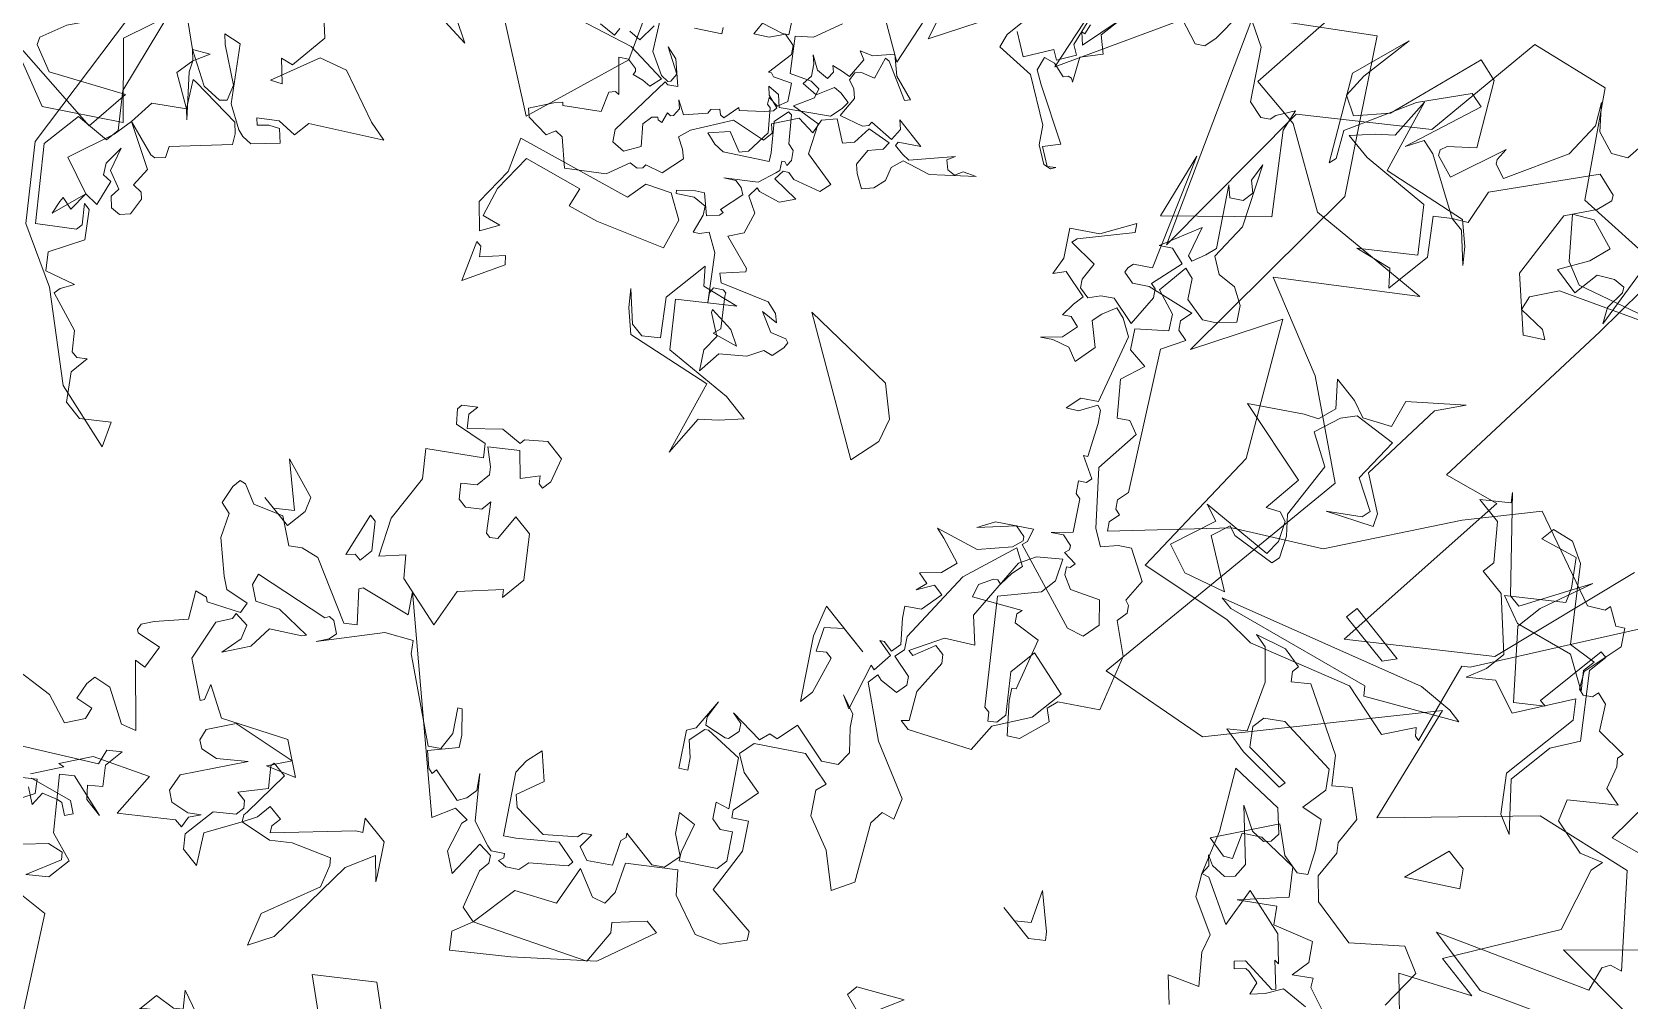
# Model space of a CAD drawing. Header units: metres. Extents: x -71 to 881, y -503 to 661.
# Drawn here: x 184.906 to 189.382, y -298.939 to -296.225 of the extents above; entities that cross this region are included whole.
import ezdxf

# ---------------------------------------------------------------- set-up
doc = ezdxf.new("R2010")
doc.units = ezdxf.units.M
doc.layers.add('ARBRE', color=100, linetype='Continuous', lineweight=13, true_color=0x00ff3f)

# ---------------------------------------------------------------- blocks, each defined once
blk = doc.blocks.new('WMF2', base_point=(0, 0.01))
at = {"color": 251, "lineweight": 0, "true_color": 0x636466}
for points in [[(81.23, -212.64), (86.45, -202.37), (92.4, -197.64), (98.49, -189.57), (98.99, -190.16), (98.92, -191.16), (99.46, -191.2), (99.98, -191.79), (99.88, -192.88), (107.36, -202.17), (106.64, -204.2), (107.63, -204.27), (108.14, -204.87), (108.06, -205.98), (111.91, -204.61), (112.96, -203.7), (114.06, -203.79), (114.16, -204.2), (114.12, -204.74), (112.93, -205.76), (117.77, -214.23), (115.81, -208.91), (110.13, -215.92), (115.04, -221.02), (115.66, -222.79), (116.35, -221.31), (116.39, -220.76), (116.99, -220.25), (118.51, -220.38), (121.42, -223.82), (123.45, -224.55)], [(124.6, -224.1), (124.28, -221.43), (124.37, -220.32), (124.97, -219.82), (134.84, -221.76)], [(162.76, -199.86), (152.65, -183.05), (154.26, -173.69), (175.85, -184.22)], [(173.01, -29.2), (166.39, -14.78), (160.89, -29.58), (158.19, -21.39), (152.68, -38.14)], [(149.95, -37.75), (143.85, -43.43), (139.57, -38.33), (135.29, -33.25), (133.39, -15.7), (130.63, -23.1), (123.64, -13.73), (121.99, -1.9), (114.39, -4.34), (111.72, -4.67), (103.98, -8.76), (99.27, -8.35), (97.95, -10.89), (97.46, -10.41), (97.02, -10.37), (99.54, -16.88), (99.06, -17.38), (95.41, -24.9), (90.83, -34.32)], [(62.22, -27.79), (49.27, -24.43), (44.16, -28.75), (49.49, -33.04), (47.38, -42.86)], [(52.22, -53.02), (31.88, -54.47), (45.91, -59.56)], [(24.01, -87.6), (8.81, -80.93), (12.69, -92.64)], [(50.2, -181.46), (55.69, -185.68), (50.55, -189.17), (54.41, -189.22), (50.23, -198.2), (52.48, -203.12), (52.39, -204.21), (54.12, -203.26), (57.28, -203.53), (58.15, -205.15), (55.25, -208.11), (56.89, -208.24), (57.74, -209.97), (58.25, -210.45), (58.2, -211), (60.88, -210.67), (62.28, -212.43), (63.37, -212.54), (63.42, -211.98), (64, -211.48), (64.56, -211.53), (65.45, -212.71), (65.14, -216.33), (66.13, -217.51), (66.73, -217.02), (68.24, -217.69), (68.28, -217.15), (69.45, -216.26), (77.76, -218.17), (81.23, -212.64), (81.23, -212.64)], [(100.3, -13.3), (97.37, -13.9), (96.16, -13.9), (102.61, -9.16), (103.21, -9.75), (114.9, -5.14), (116, -5.14), (100.3, -13.3), (100.3, -13.3)], [(122.03, -4.59), (121.2, -8.62), (122.72, -8.94), (116.58, -10.22), (116.74, -11.56), (117.68, -13), (118.53, -13.17), (119.53, -12.5), (119.62, -15.95), (127.05, -16.59), (123.52, -19.64), (122.5, -20.31), (122.25, -21.93), (124.05, -23.52), (121.84, -23.52), (120.32, -23.2), (118.31, -24.55), (119.17, -26.74), (115.88, -30.39), (117.14, -28.09), (116.53, -20.76), (113.49, -19.25), (112.89, -18.34), (116.25, -16.14), (114.07, -18.14), (114, -18.92), (116.7, -19.9), (117.23, -23.8), (120.73, -22.94), (121.42, -21.76), (121.9, -19.39), (119.14, -18.3), (118.02, -13.51), (116.67, -12.35), (115.65, -10.82), (115.72, -10.05), (119.34, -9.11), (120.19, -9.29), (120.53, -7.61), (116.29, -5.59), (119.5, -4.04), (122.03, -4.59), (122.03, -4.59)], [(207.51, -193.95), (205.44, -181.84), (216.23, -183.49), (218.11, -173.58), (219.76, -173.52), (220.92, -170.8), (219.49, -162.84), (220.49, -156.77), (215.08, -146.26), (215.94, -144.26), (215.12, -142.21), (227.2, -134.24), (237.13, -121.84), (221.43, -123.58)], [(151.66, -37.02), (141.23, -19.49), (142.97, -34.33), (135.13, -42.17), (135.3, -53.01), (129.01, -55.27), (122.91, -48.29), (114.53, -49.68), (113.77, -42.55), (112.45, -25.61), (108.09, -27.35), (107.21, -10.78), (98.49, -19.49), (96.74, -32.59)], [(81.64, -23.67), (81.04, -17.76), (78.09, -18.94)], [(41.05, -195.63), (50.47, -189.97), (56.38, -190.15), (44.99, -196.88), (45.76, -198.84), (45.47, -199.54), (44.55, -199.92), (50.64, -205.39), (58.51, -202.62), (66.66, -192.17), (70.16, -201.76), (80.62, -185.19), (89.7, -182.43), (90.01, -206.45), (97.85, -210.62), (106.23, -212.96), (97.57, -221.28), (108.11, -219.06), (114.95, -222), (119.42, -221.88), (119.84, -230.55)], [(95.41, -24.9), (93.1, -25.5), (93.1, -24.4), (91.88, -23.19), (94.81, -24.4), (99.43, -22.59), (101.87, -23.19), (98.33, -26.72), (98.94, -27.82), (100.65, -29.64), (103.57, -28.43), (103.57, -29.64), (101.87, -30.26), (100.05, -29.64), (95.41, -24.9), (95.41, -24.9)], [(57.77, -28.84), (58.63, -30.3), (56.93, -35.37), (57.37, -30.33), (54.22, -29.5), (53.25, -31.47), (53.04, -32.3), (51.55, -33.16), (53.17, -30.11), (53.78, -27.79), (53.47, -27.25), (51.12, -26.63), (45.81, -30.31), (45.66, -26.44), (59.37, -25.77), (58.42, -26.33), (57.77, -28.84), (57.77, -28.84)], [(127.86, -39.54), (126.03, -38.33), (124.94, -37.24), (127.24, -38.94), (128.46, -38.94), (129.55, -37.85), (127.24, -35.41), (127.24, -31.39), (128.46, -32.48), (131.38, -31.39), (127.86, -34.91), (130.76, -37.85), (136.62, -36.62), (138.93, -36.62), (137.71, -38.33), (136.62, -39.54), (137.23, -43.08), (134.79, -37.24), (127.86, -39.54), (127.86, -39.54)], [(115.45, -48.04), (114.13, -43.19), (114.93, -44.29), (115.11, -45.98), (115.4, -46.38), (116.35, -46.16), (117.52, -45.28), (117.5, -42.97), (119.86, -43.05), (118.8, -45.54), (118.53, -47.44), (121.17, -47.9), (122.64, -46.8), (121.69, -48.6), (121.49, -49.97), (121.78, -50.35), (123.77, -50.57), (128.28, -42.59), (127.38, -39.75), (128.46, -38.94), (133.52, -40.99), (134.82, -41.11), (135.39, -39.6), (134.06, -46.44), (135.36, -46.55), (137.61, -42.55), (139.52, -36.52), (138.12, -34.62), (138.22, -33.95), (142.72, -39.97), (141.89, -45.21), (141.95, -40.55), (141.61, -38.48), (139.96, -37.89), (138.27, -40.36), (137.04, -48.82), (135.07, -48.6), (131.68, -44.07), (133.27, -42.27), (133.42, -41.67), (133.14, -41.28), (131.16, -40.93), (130.09, -45.87), (129.9, -44.79), (129.67, -44.48), (128.38, -44.23), (126.63, -49.66), (127.08, -52.73), (128.25, -54.29), (126.47, -52.71), (124.5, -52.36), (123.39, -53.17), (123.49, -54.92)], [(122.64, -46.8), (119.8, -44.2), (117.78, -43.62), (113.05, -45.94), (112.69, -46.71), (113.05, -47.75), (111.9, -48.16), (110.76, -46.76), (118.41, -42.1), (119.56, -39.88), (119.15, -38.74), (116.82, -39.05), (116.04, -38.68), (117.45, -37.54), (121.56, -40.46), (122.95, -46.17), (122.64, -46.8), (122.64, -46.8)], [(106.1, -114.07), (110.61, -116.64), (106.84, -120.37), (96.77, -114.54)], [(110.5, -210.3), (109.11, -209.66), (107.56, -210.01), (106.1, -209.43), (105.21, -208.37), (106.3, -206.96), (107.08, -206.3), (109.11, -206.4), (110.23, -207.75), (111.21, -207.86), (111.17, -205.1), (108.98, -204.68), (108.09, -203.61), (109.95, -201.54), (108.82, -200.21), (107.05, -200.28), (107.47, -198.09), (105.17, -195.92), (104.39, -196.59), (103.18, -196.28), (102.97, -192.24), (99.24, -188.97), (97.85, -188.34), (97.03, -189.52), (96.18, -190.24), (93.53, -189.23), (93.18, -187.24), (92.71, -187.16), (92.29, -186.66), (92.32, -185.67), (89.73, -184.22), (87.53, -180.05), (90.18, -177.78), (90.31, -176.8), (89.34, -176.22), (89.8, -173.49), (90.58, -172.83), (92.72, -174.77), (93.38, -175.55), (93.1, -175.8), (95.08, -179.67), (97.34, -179.08), (97.82, -179.64), (97.78, -180.15), (101.14, -177.68), (101.63, -178.7), (101.22, -179.9), (100.95, -180.15), (100.54, -180.1), (100.64, -181.36), (100.55, -182.4), (102.01, -182.98), (102.92, -178.07), (101.94, -171.52), (101.24, -170.69), (101.31, -169.75), (99.34, -169.6), (98.87, -169.05), (98.94, -168.01), (100.49, -167.68), (101, -167.72), (101.03, -166.73), (96.75, -164.41), (91.89, -162.99), (91.03, -161.43), (92.05, -161.03), (91.94, -159.79), (89, -155.76), (89.67, -153.85), (92.49, -155.57), (95.44, -156.33), (96.81, -157.94), (96.68, -158.92), (99.66, -159.16), (102.89, -156.4), (103, -154.96), (101.56, -154.29), (99.54, -154.17), (99.73, -151.7), (99.31, -151.21), (98.26, -152.1), (96.65, -150.2), (95.72, -146.4), (91.23, -146.56), (90.77, -146.01), (91.89, -144.08), (93.76, -142.97), (97.21, -143.77), (98.75, -145.15), (101.81, -142.17), (100.48, -140.04), (100.32, -138.84), (101.34, -138.36), (103.76, -139.06), (102.79, -135.77), (105.69, -133.77), (105.82, -129.54), (107.25, -129.65), (108.74, -132.52), (108.73, -133.49), (109.15, -133.99), (110.39, -133.89), (109.93, -130.65), (111.62, -131.51), (112.63, -133.81), (112.58, -134.33), (113.9, -134.17), (114.51, -132.19), (129.81, -142.39), (128.59, -140.94), (132.57, -139.47), (132.73, -139.13), (130.53, -137.19), (131.32, -136.44), (136.79, -138.11), (138.2, -137.61), (139, -136.87), (141.22, -138.01), (143.41, -136.76), (145.13, -137.25), (145.63, -137.09), (145.6, -136.33), (145.13, -134.84), (144.07, -134.71), (142.97, -132.98), (140.36, -131.23), (139.36, -130.72), (137.49, -131.32), (137.22, -130.44), (139.58, -128.86), (139.92, -129.04), (140.84, -128.69), (139.42, -126.79), (141.03, -124.5), (141.52, -123.53), (141.36, -123.04), (141.12, -122.91), (139.13, -123.53), (138.58, -121.59), (139.52, -121.34), (135.03, -117.8), (136.15, -117.21), (139.1, -118.34), (140.49, -117.9), (140.5, -117.08), (140.06, -115.71), (138.68, -116.15), (138.33, -115.23), (139.13, -113.66), (141.69, -114.16), (145.74, -113.14)], [(136.88, -108.14), (135.58, -107.47), (135.77, -108.71), (134.62, -109.36), (134.22, -109.47), (133.26, -108.98), (132.92, -109.62), (133.89, -110.13), (137.3, -108.77)], [(137.63, -108.93), (136.36, -111.4), (136.84, -111.24), (135.54, -113.78), (131.42, -116.34), (130.72, -112.44), (127.35, -115.8), (126.6, -115.82), (126.85, -116.77), (126.37, -117.68), (127.17, -116.93), (128.65, -116.47), (129.55, -116.93), (129.96, -118.38), (127.38, -123.37), (129.16, -121.51), (130.54, -121.07), (131.19, -121.4), (131.54, -122.32), (130.4, -124.53), (125.18, -126.19), (126.16, -124.31), (123.96, -125.55), (126.75, -127), (131.48, -123.86), (134.15, -124.91), (133.52, -123.75), (133.68, -123.43), (136.79, -125.04), (137.86, -128.38), (137.23, -129.62), (137.38, -130.11), (136.11, -130.19), (135.51, -129.14), (135.65, -127.24), (134.56, -129.39), (134.72, -131.45), (132.62, -133.14), (132.44, -133.48), (135.45, -133.06), (137.16, -131.97), (138.4, -132.6), (138.75, -133.52), (132.62, -135.52), (132.46, -135.87), (131.99, -135.96), (131.01, -135.45), (131.05, -134.73), (131.55, -133.76), (128.65, -138.59), (126.7, -139.98), (125.97, -139.17), (125.32, -138.84), (119.23, -135.58), (118.45, -136.25), (118.79, -137.79), (120.16, -139.39), (119.88, -139.63), (118.23, -138.25), (117.58, -137.48), (118.99, -135.3), (117.81, -134.49), (117.3, -134.44), (117.31, -134.91), (114.32, -134.66), (114, -135.42), (113.97, -136.41), (114.88, -137.47), (112.09, -134.75), (109.9, -134.31), (109.39, -134.27), (108.55, -134.98), (108.32, -134.71), (108.41, -134.24), (107.65, -134.4), (106.82, -135.1), (106.74, -136.05), (104.54, -138.4), (104.55, -138.87), (106.51, -139.03), (108.95, -136.47), (109.72, -135.82), (113.14, -139.82), (113.34, -141.07), (113.17, -142.56), (111.11, -141.15), (111.72, -138.72), (110.83, -138.12), (107.79, -138.4), (105.92, -140.47), (105.88, -141), (105.33, -141.47), (105.18, -140.15), (103.95, -139.86), (102.35, -141.23), (103.5, -143.03), (103.41, -143.5), (103.65, -143.77), (100.39, -143.77), (99.59, -144.43), (99.47, -145.98), (101.18, -146.84), (102.3, -148.17), (100.78, -148.52), (99.7, -146.26), (99.24, -145.7), (96.84, -147.73), (96.81, -148.71), (98.38, -150.55), (99.16, -149.88), (100.2, -149.96), (101.09, -151.02), (100.03, -151.47), (102.77, -154.68), (106.07, -154.17), (106.29, -153.98), (106.42, -152.45), (105.24, -151.63), (104.58, -150.84), (105.14, -150.36), (107.17, -152.77), (106.84, -153.51), (107.36, -156.24), (106.96, -154.77), (106.52, -154.26), (104.73, -154.84), (104.51, -155.03), (104.42, -156.07), (104.84, -156.57), (105.88, -156.64), (102.86, -156.92), (102.73, -157.89), (102.04, -158.1), (101.88, -160.07), (98.36, -159.78), (97.31, -160.68), (97.47, -161.98), (99.06, -163.31), (99.78, -164.14), (101.47, -164.52), (100.3, -164.17), (101.94, -167.79), (101.51, -167.75), (101.59, -169.52), (103.08, -169.59), (102.8, -169.82), (101.82, -169.79), (101.75, -170.73), (103.34, -172.15), (104, -172.92), (102.95, -173.82), (102.84, -175.84), (103.82, -175.87), (104.45, -174.47), (104.32, -175.45), (105.36, -175.53), (104.26, -176.94), (104.08, -178.42), (106.33, -178.82), (107.3, -178.94), (103.92, -180.38), (102.29, -182.75), (102.16, -183.73), (102.39, -184), (103.43, -184.08), (105.34, -181.48), (104.76, -182.94), (102.36, -184.98), (101.88, -183.96), (101.97, -183.49), (94.36, -182.12), (93.06, -182.73), (92.94, -184.28), (94.55, -185.59), (96.67, -184.27), (97.88, -184.67), (98.3, -185.17), (98.08, -185.36), (98.04, -185.87), (99.3, -185.77), (99.21, -186.22), (99.44, -186.5), (100.48, -186.59), (101.25, -185.92), (100.16, -187.33), (101.95, -189.45), (102.48, -189.49), (103.14, -190.28), (102.64, -190.71), (102.6, -191.22), (104.51, -191.89), (104.23, -192.12), (105.81, -194.43), (106.51, -195.26), (106.98, -195.35), (107.6, -193.84), (108.41, -193.19), (108.29, -194.62), (107.17, -195.57), (109.76, -200.75), (111.21, -201.34), (112.19, -201.47), (112.55, -200.2), (112.63, -199.28), (110.76, -198.09), (110.9, -196.12), (112.13, -196.43), (113.42, -195.8), (114.19, -195.14), (113.09, -196.56), (112.98, -198.01), (113.96, -198.14), (114.51, -197.67), (114.61, -198.91), (114.58, -199.9), (117.07, -200.09), (117.61, -199.16), (118.02, -200.63), (119.62, -202.52), (117.74, -204.14), (116.53, -207), (116.04, -206.45), (118.58, -202.45), (118.63, -201.93), (116.12, -202.24), (115.77, -200.72), (115.3, -200.17), (114.31, -200.14), (113.77, -201.07), (112.93, -201.79), (110.47, -201.58), (110.98, -204.31), (111.44, -204.87), (111.97, -204.91), (111.68, -207.85), (113.17, -208.02), (114, -207.32), (112.98, -210.96), (111.87, -208.65), (111.36, -208.61), (111.05, -209.82), (110.92, -210.8), (114.34, -214.81), (113.44, -214.21), (112.61, -214.93), (112.58, -215.91), (113.47, -216.49), (113.87, -217.98), (110.96, -213.56), (110.5, -210.3), (110.5, -210.3)], [(136.93, -106.1), (136.12, -108.22), (136.93, -109.09), (137.8, -108.22)], [(140.71, -109.09), (134.81, -113.75), (135.25, -114.99), (134.37, -115.87), (134.37, -114.12), (133.14, -112.88), (134.02, -111.98), (133.14, -111.2), (131.46, -111.2), (135.25, -111.63), (136.12, -110.76), (132.71, -107.41), (130.14, -106.98), (130.14, -104.87), (131.46, -103.54), (130.59, -106.54), (131.03, -106.98), (132.27, -106.54), (134.81, -103.19)], [(131.92, -101.88), (128.03, -102.76), (120.98, -94.11)], [(111.88, -106.14), (110.25, -104.06), (110.25, -101.98), (111.34, -103.08), (112.32, -101.98), (115.5, -105.17), (116.06, -105.17), (117.15, -104.06), (116.61, -104.06), (116.61, -101.98), (117.15, -101.98), (117.15, -105.71), (115.5, -106.14), (114.95, -106.7), (116.06, -107.79), (111.34, -106.7), (111.88, -106.14), (111.88, -106.14)], [(115.75, -121.61), (116.64, -123.29), (117.08, -123.72), (119.97, -122.05), (121.3, -120.73), (123.86, -119.93), (125.08, -116.95), (123.4, -114.83), (125.08, -114.83), (125.96, -115.71), (125.96, -118.61), (124.64, -119.93), (124.64, -120.73), (125.08, -121.17), (125.96, -121.17), (124.64, -123.29), (125.96, -124.6), (125.96, -124.95), (124.64, -124.95), (124.21, -120.73), (124.21, -120.38), (123.86, -119.93), (123.4, -121.17), (123.4, -122.5), (122.09, -122.5), (122.09, -121.61), (121.74, -121.17), (117.52, -126.7), (117.08, -127.05), (117.87, -127.93), (115.4, -127.93), (113.63, -125.83), (113.28, -125.39), (114.96, -126.7), (115.75, -124.16), (114.96, -116.16), (115.75, -114.04), (117.08, -116.51), (115.75, -121.61), (115.75, -121.61)], [(105.82, -129.54), (97.54, -134.76), (98.14, -137.7), (98.75, -138.3), (97.05, -140.62), (95.83, -140.62), (97.05, -135.38), (101.69, -130.15), (105.21, -126.6), (106.3, -127.7), (105.82, -129.54), (105.82, -129.54)], [(167.53, -134.78), (172.77, -136.49), (177.52, -141.23), (181.55, -156.93)], [(181.05, -162.17), (176.31, -149.38), (174, -147.07), (174, -145.86), (176.91, -145.25), (176.91, -141.71), (172.29, -137.1), (169.85, -139.41), (169.85, -140.01), (171.07, -141.23), (170.45, -141.23), (168.76, -139.41), (169.85, -136.49), (168.76, -135.38), (166.44, -136.49), (166.93, -135.38), (166.93, -134.78), (163.52, -134.17), (162.29, -132.95), (161.69, -132.95), (161.08, -133.55), (161.08, -131.86), (159.38, -130.03), (157.67, -130.03), (155.85, -131.86), (154.74, -130.03), (160.6, -130.65), (167.53, -134.78), (167.53, -134.78)], [(140.36, -139.63), (140.36, -137.8), (143.28, -137.8), (142.18, -137.8), (140.97, -139.01), (144.49, -141.33), (140.97, -140.72), (140.36, -139.63), (140.36, -139.63)], [(172.09, -138.69), (172.45, -139.76), (172.53, -140.18), (171.42, -140.08), (171.62, -141.79), (170.39, -141.96), (171.14, -144.02), (171.94, -143.9), (172.54, -144.66), (172.74, -146.37), (171.85, -144.55), (170.26, -144.14), (170.19, -143.29), (169.43, -142.72), (168.61, -142.9), (168.09, -143.61), (168.48, -145.07), (168.92, -145.41), (169.79, -145.28), (170.04, -146.94), (173.91, -148.36), (170.8, -147.91), (170.41, -148.01), (169.9, -148.71), (170.41, -149.48), (167.33, -153.6), (167.88, -154.33), (168.63, -154.89), (173.09, -154.46), (173.45, -154.42), (171.93, -152.49), (171.21, -151.97), (174.13, -154.55), (174.64, -155.32), (175.4, -155.88), (172.47, -154.78), (170.8, -155.02), (170.42, -155.53), (171.04, -156.68), (174.04, -158.22), (174.74, -158.74), (173.33, -159.18), (169.98, -155.59), (167.94, -154.77), (167.31, -154.68), (166.44, -154.8), (165.01, -156.7), (165.95, -157.41), (166.73, -156.9), (167.3, -156.16), (167.79, -156.52), (166.47, -157.79), (164.8, -158.03), (164.79, -159.51), (159.94, -163.43), (161.71, -163.57), (166.28, -164.6), (168.39, -163.57), (169.49, -159.28), (168.67, -159.85), (170.32, -161.09), (169.36, -161.46), (169.4, -164.84), (170.39, -165.59)], [(177.45, -157.05), (175.4, -155.88), (174.19, -156.77), (174.64, -155.32), (174.73, -153.72), (171.93, -152.49), (174.04, -150.58), (173.91, -148.36), (173.97, -146.62), (174.86, -142.5), (171.62, -141.79), (172.09, -138.69), (172.09, -138.69)], [(134.49, -141.88), (134.49, -140.66), (135.1, -140.66), (135.58, -140.05), (136.81, -143.6), (136.19, -143.6), (134.49, -141.88), (134.49, -141.88)], [(132.52, -143.85), (133.8, -142.07), (135.57, -144.77), (136.49, -148.75), (138.25, -150.51), (134.73, -153.67), (135.57, -154.51), (138.25, -153.67), (139.17, -154.51), (139.17, -154.97), (138.25, -155.89), (138.25, -154.97), (137.42, -154.14), (135.57, -156.36), (133.8, -156.73), (133.8, -157.19), (132.52, -158.58), (130.73, -158.58), (129.81, -156.73), (129.81, -155.89), (130.27, -155.89), (130.73, -156.36), (131.57, -154.97), (133.35, -156.36), (135.2, -154.51), (133.8, -153.67), (133.35, -153.21), (133.35, -151.92), (134.27, -150.97), (133.35, -150.05), (132.52, -150.05), (131.57, -150.97), (131.57, -151.92), (129.81, -150.05), (129.35, -150.05), (128.88, -150.51), (129.35, -152.75), (127.59, -152.75), (124.91, -150.05), (124.91, -147.83), (125.36, -148.29), (127.59, -145.23), (126.66, -142.07), (131.11, -142.53), (132.52, -143.85), (132.52, -143.85)], [(82.25, -150.59), (79.04, -152.94), (79.92, -150.11), (79.04, -149.13), (82.25, -149.63), (82.25, -150.59), (82.25, -150.59)], [(58.26, -178.06), (60.53, -177.56), (61.17, -176.18), (61.91, -175.17), (62.25, -176.19), (63.37, -176.26), (63.72, -176.21), (64.28, -175.46), (64.78, -175.83), (64.22, -176.58), (61.08, -176.8), (60.89, -177.07), (62.8, -178.48), (62.37, -178.54), (64.31, -180), (68.46, -180.44), (67.52, -177.18), (71.39, -178.5), (71.97, -178.23), (72.13, -179.07), (72.84, -179.59), (71.95, -179.32), (70.65, -179.51), (70.12, -180.21), (70.34, -181.46), (74.19, -184.37), (72.12, -183.59), (70.89, -183.77), (70.51, -184.27), (70.59, -185.1), (72.3, -186.38), (76.95, -185.71), (73.74, -181.48), (71.97, -178.23), (70.82, -176.69), (67.68, -175.65), (66.98, -174.25), (64.97, -172.31), (67.26, -170.98), (65.32, -169.52)], [(105.63, -167.93), (106.73, -166.71), (105.63, -165.01), (105.03, -165.6), (104.42, -165.6), (103.21, -162.7), (103.21, -161.47), (106.73, -165.6), (107.95, -167.93), (103.21, -167.93), (105.63, -167.93), (105.63, -167.93)], [(147.09, -161.3), (148.81, -164.22), (148.31, -164.22), (147.7, -163.6), (146.47, -165.31), (145.88, -164.82), (147.09, -161.3), (147.09, -161.3)], [(78.47, -163.95), (77.51, -164.92), (78.97, -167.27), (76.15, -165.41), (75.64, -164.92), (76.63, -163.95), (79.84, -163.95), (78.47, -163.95), (78.47, -163.95)], [(135.09, -169.28), (136.91, -170.51), (138.01, -171.61), (135.68, -169.9), (134.47, -169.9), (133.38, -170.99), (135.68, -173.42), (135.68, -177.45), (134.47, -176.35), (131.54, -177.45), (135.09, -173.91), (132.16, -170.99), (126.32, -172.2), (124, -172.2), (125.23, -170.51), (126.32, -169.28), (125.71, -165.75), (128.13, -171.61), (135.09, -169.28), (135.09, -169.28)], [(138.94, -175.74), (144.01, -172.85), (146.39, -171.88), (146.93, -173.42), (151.56, -171.55), (151.13, -168.2), (150.13, -165.91), (148.68, -166.49), (149.35, -164.92), (151.24, -166.38), (151.67, -169.75), (153.13, -172.22), (143.98, -176.02), (143.88, -177.83), (142.05, -179.02), (139.92, -178.12), (138.94, -175.74), (138.94, -175.74)], [(96.52, -167.41), (97.97, -169.37), (98.48, -172.36), (98.99, -172.89), (99.94, -172.89), (100.46, -170.92), (100.97, -170.92), (99.94, -173.81), (97.97, -175.37), (99.94, -176.82), (100.97, -182.31), (100.46, -183.77), (98.99, -185.32), (97.97, -183.77), (97.97, -182.31), (99.94, -179.3), (93.53, -172.89), (93, -172.89), (92.49, -172.36), (91.96, -172.89), (91.96, -173.81), (94.45, -176.31), (94.45, -178.79), (90.5, -178.38), (90.5, -175.37), (91.96, -172.36), (91.54, -169.88), (96, -166.89), (96.93, -166.89), (96.52, -167.41), (96.52, -167.41)], [(129.33, -171.8), (130.44, -173.14), (130.63, -174.64), (132.41, -175.52), (132.57, -175.72), (130.37, -175.88), (129, -175.39), (131.03, -174.57), (130.92, -175.27), (132.78, -177.2), (132.94, -177.4), (133.27, -177.39), (133.89, -176.89), (133.76, -176.39), (133.25, -175.78), (136.03, -178.75), (137.63, -179.42), (138.03, -178.75), (138.43, -178.41), (139, -179.91), (139.48, -180.48), (140.6, -180.25), (141.77, -179.29), (141.95, -179.48), (140.94, -180.66), (140.37, -181.13), (138.81, -180.09), (138.2, -180.94), (138.17, -181.3), (138.5, -181.3), (138.3, -183.46), (138.84, -183.71), (139.55, -183.74), (140.34, -183.1), (138.33, -185.08), (138.01, -186.66), (137.96, -187.04), (138.47, -187.64), (138.27, -187.81), (137.93, -187.74), (138.03, -188.28), (138.55, -188.89), (139.2, -188.95), (140.91, -190.59), (141.25, -190.57), (141.38, -189.16), (139.54, -187.38), (139.07, -186.81), (142.01, -184.38), (142.93, -184.24), (144.01, -184.38), (142.96, -185.86), (141.2, -185.39), (140.77, -186.02), (140.94, -188.21), (142.43, -189.6), (142.8, -189.62), (143.13, -190.05), (142.18, -190.14), (141.95, -191.03), (142.93, -192.19), (144.24, -191.39), (144.58, -191.45), (144.78, -191.29), (144.74, -193.64), (145.22, -194.21), (146.33, -194.31), (146.97, -193.1), (147.96, -192.3), (148.2, -193.41), (146.53, -194.15), (146.12, -194.49), (147.57, -196.24)], [(149.91, -190.68), (149.57, -190.27), (151.32, -188.81)], [(156.35, -183.07), (154.92, -183.39), (155.08, -184.08)], [(154.42, -184.57), (153.35, -184.75), (153.51, -186.38)], [(153.6, -187.08), (151.95, -185.01), (149.99, -184.32), (149.29, -184.43), (149.15, -184.65), (149.29, -185.38), (151.47, -186.21), (150.33, -186.08), (148.46, -184.81), (149.07, -184.27), (149.41, -184.25), (148.91, -178.66), (148.24, -177.88), (147.12, -178.09), (146.52, -179.46), (147.86, -180.69), (147.82, -181.61), (147.53, -182), (147.35, -181.89), (146.99, -181.96), (147.31, -182.82), (146.97, -182.85), (146.83, -183.07), (146.96, -183.8), (147.57, -184.22), (146.37, -183.73), (145.25, -185.38), (145.32, -185.75), (144.9, -186.35), (144.5, -186.09), (144.14, -186.16), (144.04, -187.62), (143.83, -187.48), (142.52, -189.03), (142.08, -189.67), (142.11, -190.02), (143.28, -190.18), (143.89, -190.6), (142.85, -190.79), (141.99, -190.19), (138.87, -193), (138.74, -194.12), (138.82, -194.82), (139.8, -194.84), (140.46, -194.71), (140.93, -193.17), (142.31, -192.91), (142.34, -193.82), (143.01, -194.6), (143.63, -195.01), (142.43, -194.52), (141.41, -194.72), (141.51, -195.42), (141.95, -195.71), (141.09, -196.03), (140.4, -196.21), (140.74, -197.98), (141.5, -198.18), (140.55, -198.74), (139.52, -200.23), (138.03, -199.22), (135.82, -198.91), (136.11, -198.49), (139.38, -199.5), (139.74, -199.42), (139.04, -197.73), (140.05, -197.19), (140.36, -196.75), (140.18, -196.05), (139.41, -195.86), (138.75, -195.42), (138.41, -193.65), (136.6, -194.53), (136.31, -194.97), (136.38, -195.33), (134.28, -195.7), (134.46, -196.76), (135.1, -197.22), (132.37, -197.2), (133.77, -195.99), (133.7, -195.63), (132.79, -195.64), (132.09, -195.74), (129.95, -198.9), (130.18, -198.17), (129.52, -197.73), (128.84, -197.89), (128.6, -198.62), (127.64, -199.19), (130.16, -196.3), (132.35, -195.35), (132.53, -194.25), (131.99, -193.25), (132.12, -192.12), (132.68, -191.29), (133.87, -191.79), (134.49, -192.21), (134.79, -193.63), (134.09, -194.68), (134.18, -195.38), (136.09, -194.82), (135.98, -193.22), (136.53, -192.38), (138.34, -193.29), (139.06, -192.24), (138.68, -191.03), (140.3, -190.91), (141.35, -188.87), (140.74, -188.44), (140.72, -187.54), (143.51, -186.63), (145.06, -183.4), (145.23, -182.31), (144.26, -181.94), (143.6, -181.51), (143.77, -179.46), (145.1, -178.82), (145.07, -178.48), (145.34, -178.09), (146.02, -177.93), (146.55, -175.84), (149.03, -173.49), (151.13, -174.93), (151.83, -174.83), (152.07, -174.01), (154.04, -173.82), (154.65, -174.25), (153.72, -176.12), (153.29, -176.72), (153.08, -176.57), (150.75, -178.69), (151.6, -180.16), (151.31, -180.6), (150.94, -180.67), (153.31, -182.54), (152.7, -183.08), (151.76, -183.04), (151.56, -182.89), (151.5, -182.59), (150.64, -182.91), (149.91, -183.05), (149.78, -184.18), (153.37, -183.87), (157.76, -181.91)], [(144.11, -198.43), (144.72, -195.93), (145.72, -194.82), (143.6, -192.6), (142.05, -193.54), (141.19, -193.65), (140.84, -192.91), (141.38, -191.16), (138.98, -191.83), (137.57, -189.7), (134.5, -189.55), (134.6, -188.51), (136.69, -187.48), (137.39, -187.51), (137.76, -187.2), (137.7, -186.3), (135.35, -186.6), (135.98, -185.39), (137.66, -184.67), (138.03, -184.72), (137.93, -183.77), (136.52, -183.3), (135.82, -181.61), (136.44, -180.4), (133.42, -179.96), (133.25, -179.75), (134.5, -178.03), (133.81, -177.64), (130.21, -179.65), (129.13, -179.52), (128.46, -179.11), (129.89, -178.8), (128.13, -178.26), (126.98, -178.88), (126.62, -178.83), (126.51, -178.31), (126.62, -177.18), (127.36, -176.92), (127.86, -175.55), (129.43, -173.88), (129.33, -171.8), (129.33, -171.8)], [(55.75, -178.63), (59.24, -179.37), (59.71, -180), (60.98, -178.83), (60.92, -180.53), (62.07, -181.8), (65.07, -180.21), (66.12, -181.35), (68.53, -179.14), (66.06, -182.57), (67.81, -184.35), (71.26, -183.89), (72.51, -182.83), (71.38, -180.95), (72, -180.48), (73.83, -180.56), (71.19, -185.7), (68.92, -184.4), (67.21, -184.32), (66.57, -184.91), (67.73, -186.66), (69.36, -188.54), (71.08, -188), (71, -190.33), (72.16, -191.6), (77.42, -191.2), (78.69, -190.03), (78.74, -188.92), (77.57, -187.67), (73.52, -188.11), (73.54, -187.51), (77.6, -187.05), (79.9, -187.14), (78.75, -188.32), (80.93, -191.95), (83.16, -193.74), (84.39, -193.79), (82.02, -194.91), (80.2, -194.84), (80.22, -194.22), (79.64, -193.6), (78.5, -194.76), (72.73, -192.72), (70.97, -190.94), (69.83, -192.11), (67.56, -190.81), (67.04, -188.46), (66.45, -187.83), (65.94, -185.49), (64.29, -184.21), (60.16, -184.05), (57.09, -187.45), (54.82, -186.75), (54.35, -183.2)], [(116, -176.89), (115.75, -179.59), (116.63, -181.42), (119.11, -182.97), (127.36, -181.9), (116, -176.89), (116, -176.89)], [(59.05, -195.06), (57.96, -193.84), (61.5, -190.92), (60.89, -195.06), (59.05, -195.06), (59.05, -195.06)], [(62.92, -202.64), (62.92, -209.57), (64.13, -210.8), (66.44, -206.05), (69.38, -206.67), (71.07, -204.94), (70.59, -206.67), (70.59, -208.49), (74.6, -211.4), (76.92, -211.4), (76.92, -212.49), (79.35, -214.81), (81.66, -214.81), (79.84, -216.64), (80.44, -217.25), (73.99, -211.89), (72.89, -211.89), (70.59, -217.73), (71.68, -213.12), (71.68, -210.8), (67.05, -206.67), (65.23, -208.49), (65.83, -208.49), (65.83, -214.81), (65.23, -214.81), (65.23, -213.12), (61.21, -208.97), (62.31, -206.67), (62.31, -202.64), (58.89, -199.71), (60.6, -200.21), (62.92, -202.64), (62.92, -202.64)], [(80.95, -201.5), (75.73, -201.5), (76.34, -200.42), (80.95, -200.42), (80.95, -201.5), (80.95, -201.5)], [(130.31, -216.16), (130.6, -212.58), (131.48, -213.21), (131.19, -213.31), (131.49, -214.13)], [(131.79, -214.02), (131.07, -212.08), (130.28, -211.7), (130.98, -210.18), (131.77, -210.56), (132.87, -208.24), (134.78, -209.13)], [(135.09, -209.95), (135.09, -208.36), (134.68, -207.25), (131.36, -207.8), (127.52, -206.02), (126.48, -204.8), (124.97, -204.1), (124.38, -204.31), (124.19, -204.71), (124.67, -204.21), (126.19, -204.91), (125.4, -206.21), (130.16, -207.96), (131.33, -208.46), (131.74, -209.57), (130.87, -209.89), (129.57, -209.78), (129.36, -210.13), (129.07, -210.23), (128.75, -210.08), (129.97, -211.82), (128.98, -213.46), (130.3, -214.3), (130.27, -221.28)]]:
    blk.add_lwpolyline(points, dxfattribs=at)

msp = doc.modelspace()

# ---------------------------------------------------------------- block references
at = {"layer": 'ARBRE', "color": 251, "lineweight": 5, "true_color": 0x636466, "xscale": 0.03451886634015593, "yscale": 0.03451886634015593, "zscale": 0.03451886634015593, "rotation": 128.5771086415459}
for p in [(185.3355, -298.29), (190.5997, -301.053), (184.924, -304.3631), (191.0141, -307.8202)]:
    msp.add_blockref('WMF2', p, dxfattribs=at)

doc.saveas('drawing.dxf')
